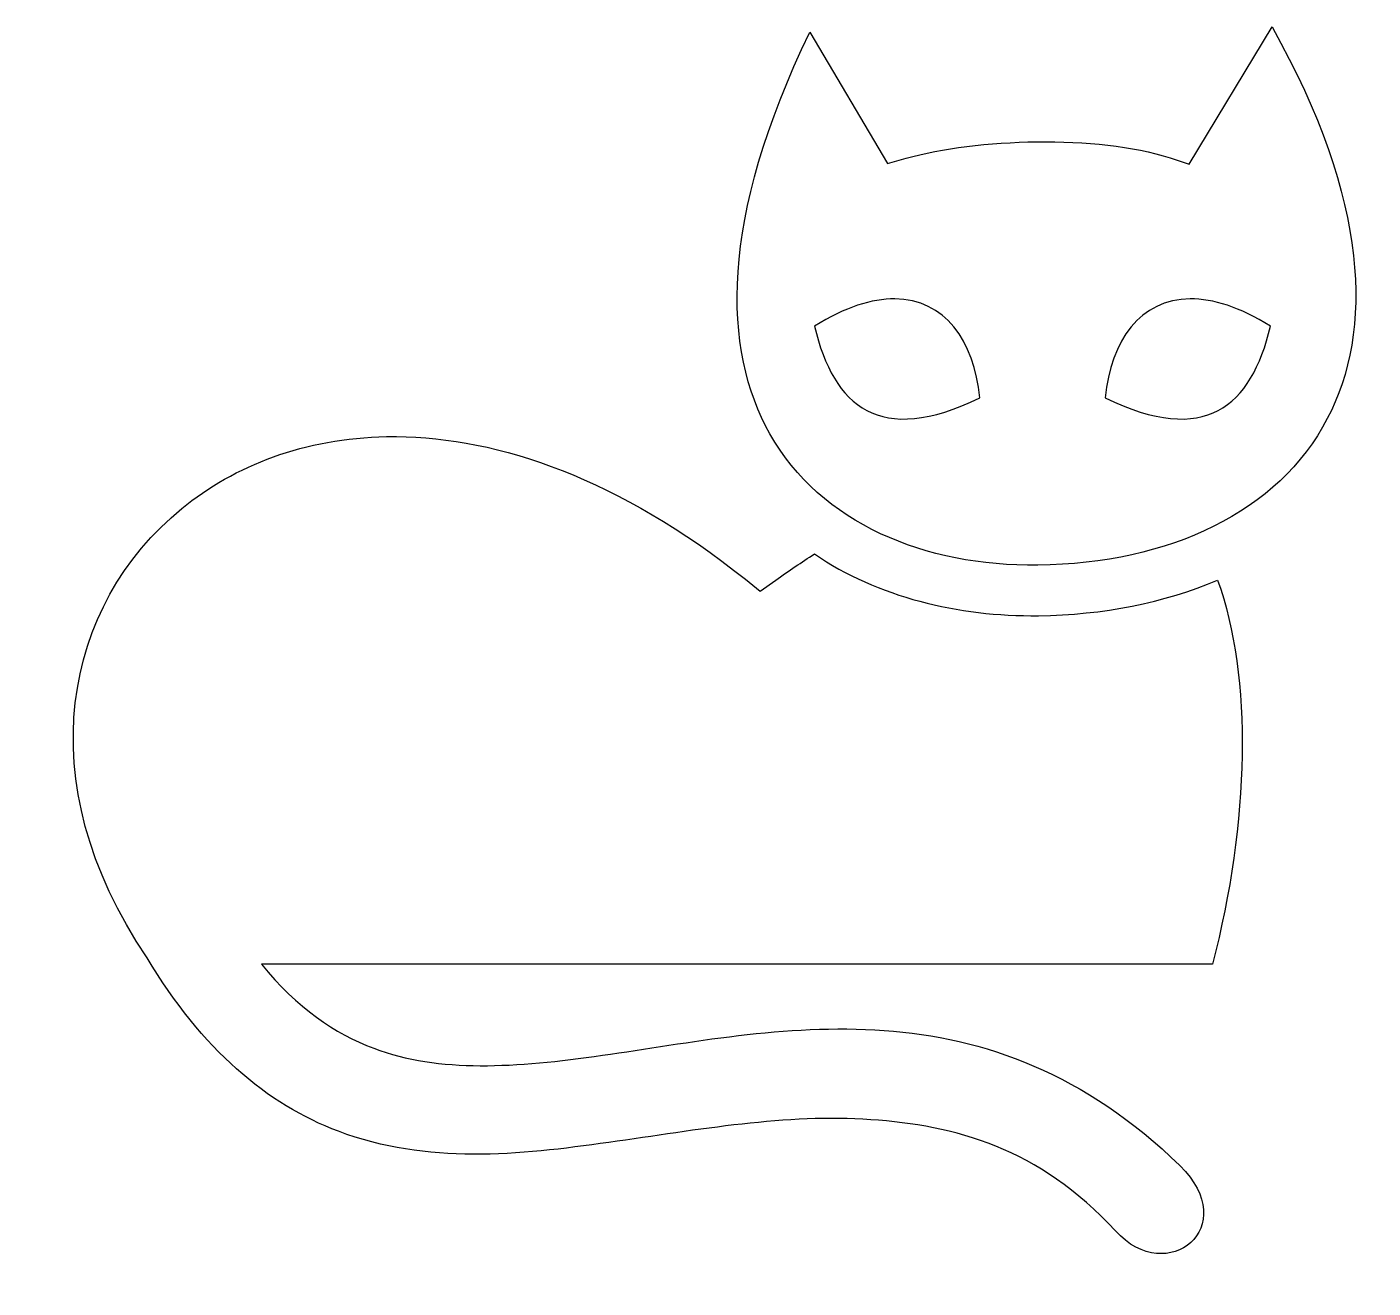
# Model space of a CAD drawing. Header units: centimetres. Extents: x -10.7 to 10.3, y -10.4 to 9.2.
import ezdxf

# ---------------------------------------------------------------- set-up
doc = ezdxf.new("R2010")
doc.units = ezdxf.units.CM
doc.header["$MEASUREMENT"] = 0
doc.layers.add('Layer 1', color=7, linetype='Continuous')

msp = doc.modelspace()

# ---------------------------------------------------------------- linework, layer by layer
at = {"layer": 'Layer 1'}
for points, knots in [([(8.74817, 9.23445), (8.74817, 9.23445), (7.45387, 7.09493), (7.45387, 7.09493), (7.45387, 7.09493), (7.45387, 7.09493), (7.15688, 7.19107), (7.15688, 7.19107), (7.15688, 7.19107), (6.01219, 7.56202), (4.14082, 7.49257), (3.04129, 7.18643), (3.04129, 7.18643), (3.04129, 7.18643), (2.75019, 7.1053), (2.75019, 7.1053), (2.75019, 7.1053), (2.75019, 7.1053), (1.54081, 9.15226), (1.54081, 9.15226), (1.54081, 9.15226), (0.1227, 6.23196), (0.1803, 4.19499), (0.91715, 2.8872), (0.91715, 2.8872), (1.70611, 1.48689), (3.33666, 0.81717), (5.09671, 0.83893), (5.09671, 0.83893), (7.1521, 0.86448), (8.84831, 1.66816), (9.61016, 3.12418), (9.61016, 3.12418), (10.32356, 4.48755), (10.27152, 6.51685), (8.74812, 9.2344), (8.74812, 9.2344), (8.74812, 9.2344), (8.74817, 9.23445), (8.74817, 9.23445)], [0, 0, 0, 0, 0.09090909, 0.09090909, 0.09090909, 0.09090909, 0.18181818, 0.18181818, 0.18181818, 0.18181818, 0.27272727, 0.27272727, 0.27272727, 0.27272727, 0.36363636, 0.36363636, 0.36363636, 0.36363636, 0.45454545, 0.45454545, 0.45454545, 0.45454545, 0.54545455, 0.54545455, 0.54545455, 0.54545455, 0.63636364, 0.63636364, 0.63636364, 0.63636364, 0.72727273, 0.72727273, 0.72727273, 0.72727273, 0.81818182, 0.81818182, 0.81818182, 0.81818182, 1, 1, 1, 1]), ([(2.86468, 4.99294), (3.64268, 4.98872), (4.10273, 4.34617), (4.19137, 3.44774), (4.19137, 3.44774), (2.62652, 2.69251), (1.91586, 3.30445), (1.61183, 4.56709), (1.61183, 4.56709), (2.09179, 4.86492), (2.51102, 4.99484), (2.86464, 4.99299), (2.86464, 4.99299), (2.86464, 4.99299), (2.86468, 4.99294), (2.86468, 4.99294)], [0, 0, 0, 0, 0.2, 0.2, 0.2, 0.2, 0.4, 0.4, 0.4, 0.4, 0.6, 0.6, 0.6, 0.6, 1, 1, 1, 1]), ([(7.47195, 4.99294), (7.82553, 4.99484), (8.2448, 4.86492), (8.72476, 4.56704), (8.72476, 4.56704), (8.42073, 3.30445), (7.71003, 2.69251), (6.14518, 3.44773), (6.14518, 3.44773), (6.2339, 4.34616), (6.69395, 4.98876), (7.47191, 4.99293), (7.47191, 4.99293), (7.47191, 4.99293), (7.47195, 4.99294), (7.47195, 4.99294)], [0, 0, 0, 0, 0.2, 0.2, 0.2, 0.2, 0.4, 0.4, 0.4, 0.4, 0.6, 0.6, 0.6, 0.6, 1, 1, 1, 1]), ([(-4.90658, 2.84406), (-4.95828, 2.84448), (-5.00972, 2.84419), (-5.06091, 2.8433), (-5.06091, 2.8433), (-6.33333, 2.8207), (-7.4283, 2.39674), (-8.25484, 1.72273), (-8.25484, 1.72273), (-10.08679, 0.22872), (-10.6698, -2.52578), (-8.7956, -5.28525), (-8.7956, -5.28525), (-7.93989, -6.71875), (-6.92199, -7.57244), (-5.81023, -7.99189), (-5.81023, -7.99189), (-4.42501, -8.51456), (-2.99952, -8.36394), (-1.59596, -8.16537), (-1.59596, -8.16537), (-0.19244, -7.96676), (1.18097, -7.71712), (2.48995, -7.81032), (2.48995, -7.81032), (3.79884, -7.9036), (5.10816, -8.23959), (6.30636, -9.54616), (6.30636, -9.54616), (7.12332, -10.43696), (8.28349, -9.47755), (7.3108, -8.52755), (7.3108, -8.52755), (5.83391, -7.08511), (4.25248, -6.52794), (2.69859, -6.41746), (2.69859, -6.41746), (1.1447, -6.30698), (-0.34594, -6.61557), (-1.69561, -6.80659), (-1.69561, -6.80659), (-3.04528, -6.99761), (-4.23716, -7.08287), (-5.26125, -6.69653), (-5.26125, -6.69653), (-5.86805, -6.46756), (-6.45494, -6.07236), (-7.01333, -5.38334), (-7.01333, -5.38334), (-7.01333, -5.38334), (7.819, -5.38333), (7.819, -5.38333), (7.819, -5.38333), (8.39556, -3.17824), (8.44591, -0.89801), (7.89798, 0.60756), (7.89798, 0.60756), (7.06453, 0.24955), (6.10955, 0.06359), (5.10646, 0.05107), (5.10646, 0.05107), (5.10646, 0.05107), (5.10637, 0.05107), (5.10637, 0.05107), (5.10637, 0.05107), (3.84766, 0.03547), (2.59915, 0.34308), (1.61035, 1.01347), (1.61035, 1.01347), (1.4144, 0.88646), (1.21368, 0.75076), (1.00769, 0.60507), (1.00769, 0.60507), (1.00769, 0.60507), (0.7659, 0.43399), (0.7659, 0.43399), (0.7659, 0.43399), (0.7659, 0.43399), (0.5344, 0.61877), (0.5344, 0.61877), (0.5344, 0.61877), (-1.43189, 2.18742), (-3.30407, 2.83175), (-4.90653, 2.8441), (-4.90653, 2.8441), (-4.90653, 2.8441), (-4.90658, 2.84406), (-4.90658, 2.84406)], [0, 0, 0, 0, 0.04347826, 0.04347826, 0.04347826, 0.04347826, 0.08695652, 0.08695652, 0.08695652, 0.08695652, 0.13043478, 0.13043478, 0.13043478, 0.13043478, 0.17391304, 0.17391304, 0.17391304, 0.17391304, 0.2173913, 0.2173913, 0.2173913, 0.2173913, 0.26086957, 0.26086957, 0.26086957, 0.26086957, 0.30434783, 0.30434783, 0.30434783, 0.30434783, 0.34782609, 0.34782609, 0.34782609, 0.34782609, 0.39130435, 0.39130435, 0.39130435, 0.39130435, 0.43478261, 0.43478261, 0.43478261, 0.43478261, 0.47826087, 0.47826087, 0.47826087, 0.47826087, 0.52173913, 0.52173913, 0.52173913, 0.52173913, 0.56521739, 0.56521739, 0.56521739, 0.56521739, 0.60869565, 0.60869565, 0.60869565, 0.60869565, 0.65217391, 0.65217391, 0.65217391, 0.65217391, 0.69565217, 0.69565217, 0.69565217, 0.69565217, 0.73913043, 0.73913043, 0.73913043, 0.73913043, 0.7826087, 0.7826087, 0.7826087, 0.7826087, 0.82608696, 0.82608696, 0.82608696, 0.82608696, 0.86956522, 0.86956522, 0.86956522, 0.86956522, 0.91304348, 0.91304348, 0.91304348, 0.91304348, 1, 1, 1, 1])]:
    msp.add_open_spline(points, degree=3, knots=knots, dxfattribs=at)

doc.saveas('drawing.dxf')
